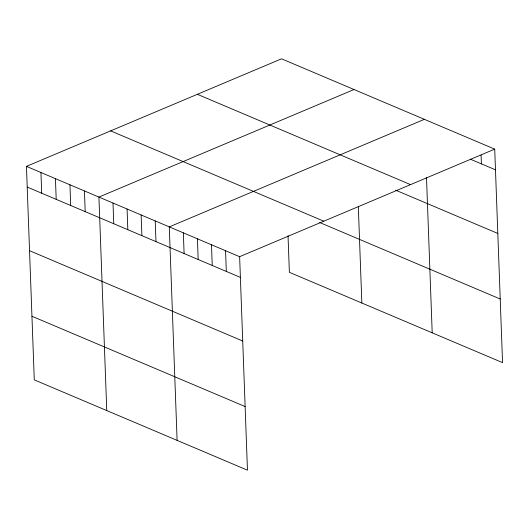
<?xml version="1.0" encoding="UTF-8"?>
<svg xmlns="http://www.w3.org/2000/svg" width="529" height="529" viewBox="0 0 529 529"><rect width="100%" height="100%" fill="white"/><g stroke="black" fill="none" stroke-linecap="round" stroke-linejoin="round"><path stroke-width="0.79" d="M26.45 166.37L239.63 256.691L247.46 470.182L34.279 379.868L26.45 166.37L281.54 58.818L494.721 149.132L502.55 362.63L289.37 272.309L288.027 235.729M354.027 89.527L98.93 197.079L106.759 410.577M424.37 119.329L169.28 226.888L177.109 440.379M239.63 256.691L494.721 149.132M470.301 159.163L495.481 169.829M197.363 94.307L410.544 184.628M395.619 190.156L497.815 233.454M110.634 130.881L323.808 221.195M319.655 222.504L500.216 299.004M27.21 187.068L240.384 277.388M29.545 250.693L242.718 341.007M31.945 316.243L245.125 406.563M481.092 155.116L481.41 163.871M426.5 177.407L432.2 332.82M358.318 206.621L361.849 303.018M225.559 250.726L226.319 271.423M211.488 244.768L212.248 265.465M197.416 238.804L198.177 259.501M183.351 232.846L184.105 253.543M155.209 220.924L155.969 241.621M141.137 214.966L141.898 235.656M127.072 209.001L127.826 229.698M113.001 203.043L113.761 223.734M84.435 190.936L85.195 211.633M69.94 184.8L70.694 205.49M55.439 178.657L56.2 199.354M40.945 172.514L41.705 193.211"/></g></svg>
